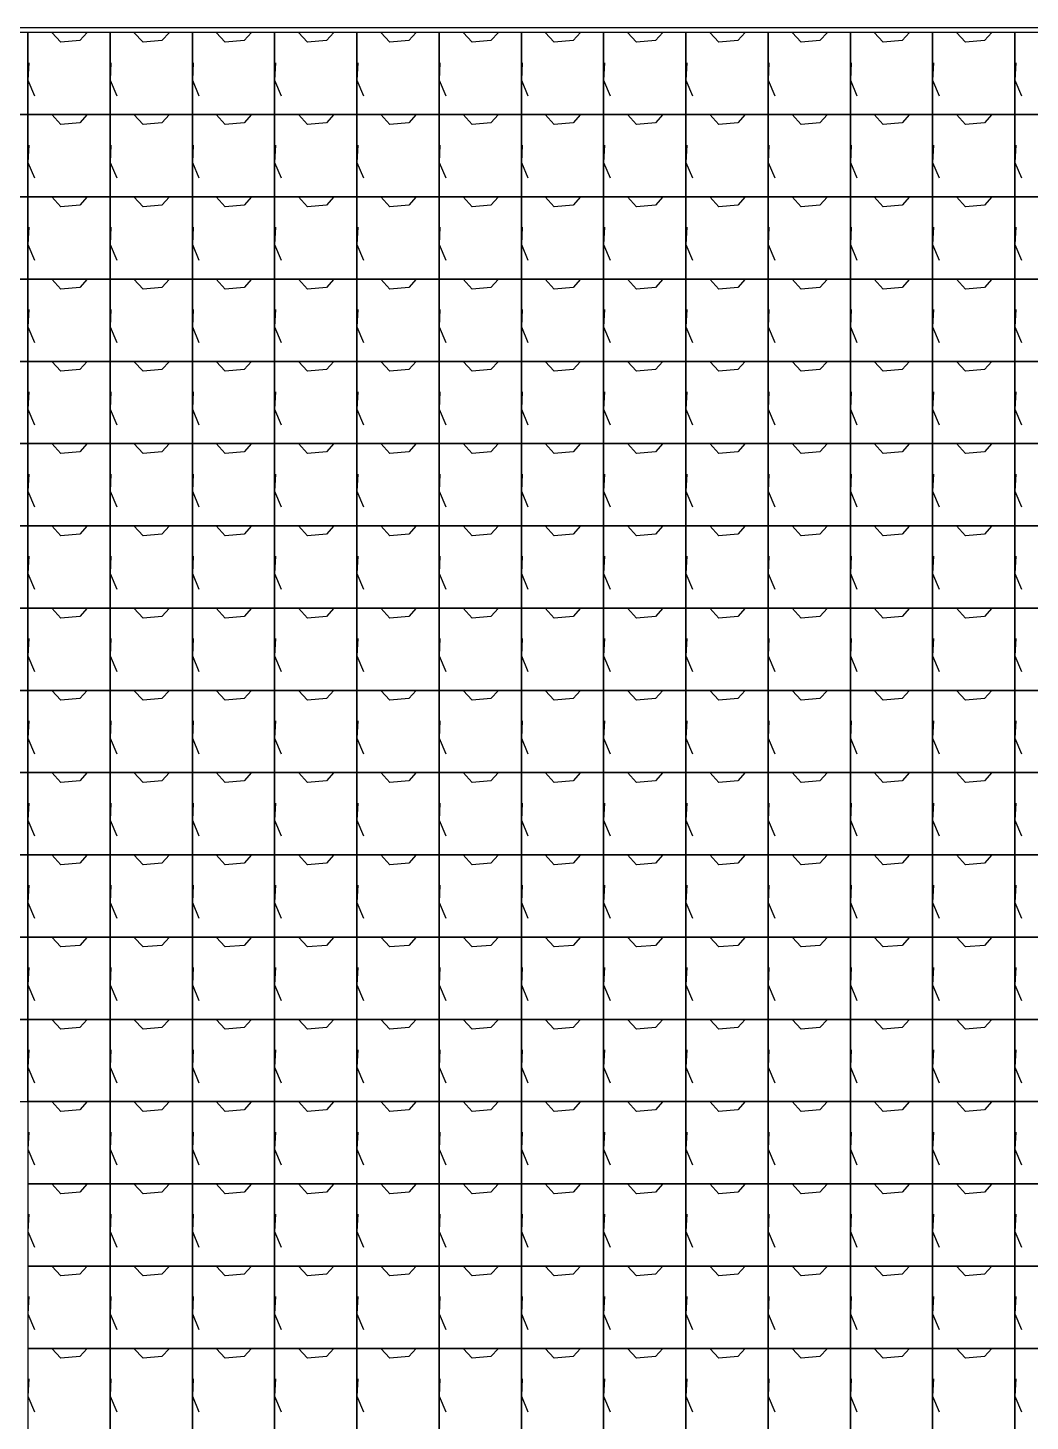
# Model space of a CAD drawing. Header units: inches. Extents: x 0 to 2763, y 0 to 1500.
# Drawn here: x 177.8 to 487.3, y 1069.7 to 1500 of the extents above; entities that cross this region are included whole.
import ezdxf

# ---------------------------------------------------------------- set-up
doc = ezdxf.new("R2010")
doc.units = ezdxf.units.IN
doc.header["$MEASUREMENT"] = 0

# ---------------------------------------------------------------- blocks, each defined once
blk = doc.blocks.new('*U1')
at = {"color": 254, "true_color": 0xfeeab9}
blk.add_lwpolyline([(-12.7, -12.7), (12.7, -12.7), (12.7, 12.7), (-12.7, 12.7), (-12.7, -12.7)], dxfattribs=at)
blk = doc.blocks.new('*U2')
at = {"color": 0, "linetype": 'ByBlock', "lineweight": -2, "transparency": 16777216}
for p in [(152.4, 1473.2), (177.8, 1473.2), (203.2, 1473.2), (228.6, 1473.2), (254, 1473.2), (279.4, 1473.2), (304.8, 1473.2), (330.2, 1473.2), (355.6, 1473.2), (381, 1473.2), (406.4, 1473.2), (431.8, 1473.2), (457.2, 1473.2), (482.6, 1473.2), (152.4, 1447.8), (177.8, 1447.8), (203.2, 1447.8), (228.6, 1447.8), (254, 1447.8), (279.4, 1447.8), (304.8, 1447.8), (330.2, 1447.8), (355.6, 1447.8), (381, 1447.8), (406.4, 1447.8), (431.8, 1447.8), (457.2, 1447.8), (482.6, 1447.8), (152.4, 1422.4), (177.8, 1422.4), (203.2, 1422.4), (228.6, 1422.4), (254, 1422.4), (279.4, 1422.4), (304.8, 1422.4), (330.2, 1422.4), (355.6, 1422.4), (381, 1422.4), (406.4, 1422.4), (431.8, 1422.4), (457.2, 1422.4), (482.6, 1422.4), (152.4, 1397), (177.8, 1397), (203.2, 1397), (228.6, 1397), (254, 1397), (279.4, 1397), (304.8, 1397), (330.2, 1397), (355.6, 1397), (381, 1397), (406.4, 1397), (431.8, 1397), (457.2, 1397), (482.6, 1397), (152.4, 1371.6), (177.8, 1371.6), (203.2, 1371.6), (228.6, 1371.6), (254, 1371.6), (279.4, 1371.6), (304.8, 1371.6), (330.2, 1371.6), (355.6, 1371.6), (381, 1371.6), (406.4, 1371.6), (431.8, 1371.6), (457.2, 1371.6), (482.6, 1371.6), (152.4, 1346.2), (177.8, 1346.2), (203.2, 1346.2), (228.6, 1346.2), (254, 1346.2), (279.4, 1346.2), (304.8, 1346.2), (330.2, 1346.2), (355.6, 1346.2), (381, 1346.2), (406.4, 1346.2), (431.8, 1346.2), (457.2, 1346.2), (482.6, 1346.2), (152.4, 1320.8), (177.8, 1320.8), (203.2, 1320.8), (228.6, 1320.8), (254, 1320.8), (279.4, 1320.8), (304.8, 1320.8), (330.2, 1320.8), (355.6, 1320.8), (381, 1320.8), (406.4, 1320.8), (431.8, 1320.8), (457.2, 1320.8), (482.6, 1320.8), (152.4, 1295.4), (177.8, 1295.4), (203.2, 1295.4), (228.6, 1295.4), (254, 1295.4), (279.4, 1295.4), (304.8, 1295.4), (330.2, 1295.4), (355.6, 1295.4), (381, 1295.4), (406.4, 1295.4), (431.8, 1295.4), (457.2, 1295.4), (482.6, 1295.4), (152.4, 1270), (177.8, 1270), (203.2, 1270), (228.6, 1270), (254, 1270), (279.4, 1270), (304.8, 1270), (330.2, 1270), (355.6, 1270), (381, 1270), (406.4, 1270), (431.8, 1270), (457.2, 1270), (482.6, 1270), (152.4, 1244.6), (177.8, 1244.6), (203.2, 1244.6), (228.6, 1244.6), (254, 1244.6), (279.4, 1244.6), (304.8, 1244.6), (330.2, 1244.6), (355.6, 1244.6), (381, 1244.6), (406.4, 1244.6), (431.8, 1244.6), (457.2, 1244.6), (482.6, 1244.6), (152.4, 1219.2), (177.8, 1219.2), (203.2, 1219.2), (228.6, 1219.2), (254, 1219.2), (279.4, 1219.2), (304.8, 1219.2), (330.2, 1219.2), (355.6, 1219.2), (381, 1219.2), (406.4, 1219.2), (431.8, 1219.2), (457.2, 1219.2), (482.6, 1219.2), (152.4, 1193.8), (177.8, 1193.8), (203.2, 1193.8), (228.6, 1193.8), (254, 1193.8), (279.4, 1193.8), (304.8, 1193.8), (330.2, 1193.8), (355.6, 1193.8), (381, 1193.8), (406.4, 1193.8), (431.8, 1193.8), (457.2, 1193.8), (482.6, 1193.8), (152.4, 1168.4), (177.8, 1168.4), (203.2, 1168.4), (228.6, 1168.4), (254, 1168.4), (279.4, 1168.4), (304.8, 1168.4), (330.2, 1168.4), (355.6, 1168.4), (381, 1168.4), (406.4, 1168.4), (431.8, 1168.4), (457.2, 1168.4), (482.6, 1168.4), (177.8, 1143), (203.2, 1143), (228.6, 1143), (254, 1143), (279.4, 1143), (304.8, 1143), (330.2, 1143), (355.6, 1143), (381, 1143), (406.4, 1143), (431.8, 1143), (457.2, 1143), (482.6, 1143), (177.8, 1117.6), (203.2, 1117.6), (228.6, 1117.6), (254, 1117.6), (279.4, 1117.6), (304.8, 1117.6), (330.2, 1117.6), (355.6, 1117.6), (381, 1117.6), (406.4, 1117.6), (431.8, 1117.6), (457.2, 1117.6), (482.6, 1117.6), (177.8, 1092.2), (203.2, 1092.2), (228.6, 1092.2), (254, 1092.2), (279.4, 1092.2), (304.8, 1092.2), (330.2, 1092.2), (355.6, 1092.2), (381, 1092.2), (406.4, 1092.2), (431.8, 1092.2), (457.2, 1092.2), (482.6, 1092.2), (177.8, 1066.8), (203.2, 1066.8), (228.6, 1066.8), (254, 1066.8), (279.4, 1066.8), (304.8, 1066.8), (330.2, 1066.8), (355.6, 1066.8), (381, 1066.8), (406.4, 1066.8), (431.8, 1066.8), (457.2, 1066.8), (482.6, 1066.8)]:
    blk.add_blockref('*U1', p, dxfattribs=at)

msp = doc.modelspace()

# ---------------------------------------------------------------- linework, layer by layer
at = {"linetype": 'Continuous'}
for p, q in [((187.96, 1495.55), (185.17, 1498.6)), ((196.09, 1498.6), (193.8, 1496.06)), ((213.36, 1495.55), (210.57, 1498.6)), ((221.49, 1498.6), (219.2, 1496.06)), ((238.76, 1495.55), (235.97, 1498.6)), ((246.89, 1498.6), (244.6, 1496.06)), ((264.16, 1495.55), (261.37, 1498.6)), ((272.29, 1498.6), (270, 1496.06)), ((289.56, 1495.55), (286.77, 1498.6)), ((297.69, 1498.6), (295.4, 1496.06)), ((314.96, 1495.55), (312.17, 1498.6)), ((323.09, 1498.6), (320.8, 1496.06)), ((340.36, 1495.55), (337.57, 1498.6)), ((348.49, 1498.6), (346.2, 1496.06)), ((365.76, 1495.55), (362.97, 1498.6)), ((373.89, 1498.6), (371.6, 1496.06)), ((391.16, 1495.55), (388.37, 1498.6)), ((399.29, 1498.6), (397, 1496.06)), ((416.56, 1495.55), (413.77, 1498.6)), ((424.69, 1498.6), (422.4, 1496.06)), ((441.96, 1495.55), (439.17, 1498.6)), ((450.09, 1498.6), (447.8, 1496.06)), ((467.36, 1495.55), (464.57, 1498.6)), ((475.49, 1498.6), (473.2, 1496.06)), ((193.8, 1496.06), (187.96, 1495.55)), ((219.2, 1496.06), (213.36, 1495.55)), ((244.6, 1496.06), (238.76, 1495.55)), ((270, 1496.06), (264.16, 1495.55)), ((295.4, 1496.06), (289.56, 1495.55)), ((320.8, 1496.06), (314.96, 1495.55)), ((346.2, 1496.06), (340.36, 1495.55)), ((371.6, 1496.06), (365.76, 1495.55)), ((397, 1496.06), (391.16, 1495.55)), ((422.4, 1496.06), (416.56, 1495.55)), ((447.8, 1496.06), (441.96, 1495.55)), ((473.2, 1496.06), (467.36, 1495.55)), ((178.05, 1489.2), (177.8, 1483.87)), ((203.45, 1489.2), (203.2, 1483.87)), ((228.85, 1489.2), (228.6, 1483.87)), ((254.25, 1489.2), (254, 1483.87)), ((279.65, 1489.2), (279.4, 1483.87)), ((305.05, 1489.2), (304.8, 1483.87)), ((330.45, 1489.2), (330.2, 1483.87)), ((355.85, 1489.2), (355.6, 1483.87)), ((381.25, 1489.2), (381, 1483.87)), ((406.65, 1489.2), (406.4, 1483.87)), ((432.05, 1489.2), (431.8, 1483.87)), ((457.45, 1489.2), (457.2, 1483.87)), ((482.85, 1489.2), (482.6, 1483.87)), ((177.8, 1483.87), (179.83, 1479.04)), ((203.2, 1483.87), (205.23, 1479.04)), ((228.6, 1483.87), (230.63, 1479.04)), ((254, 1483.87), (256.03, 1479.04)), ((279.4, 1483.87), (281.43, 1479.04)), ((304.8, 1483.87), (306.83, 1479.04)), ((330.2, 1483.87), (332.23, 1479.04)), ((355.6, 1483.87), (357.63, 1479.04)), ((381, 1483.87), (383.03, 1479.04)), ((406.4, 1483.87), (408.43, 1479.04)), ((431.8, 1483.87), (433.83, 1479.04)), ((457.2, 1483.87), (459.23, 1479.04)), ((482.6, 1483.87), (484.63, 1479.04)), ((187.96, 1470.15), (185.17, 1473.2)), ((196.09, 1473.2), (193.8, 1470.66)), ((213.36, 1470.15), (210.57, 1473.2)), ((221.49, 1473.2), (219.2, 1470.66)), ((238.76, 1470.15), (235.97, 1473.2)), ((246.89, 1473.2), (244.6, 1470.66)), ((264.16, 1470.15), (261.37, 1473.2)), ((272.29, 1473.2), (270, 1470.66)), ((289.56, 1470.15), (286.77, 1473.2)), ((297.69, 1473.2), (295.4, 1470.66)), ((314.96, 1470.15), (312.17, 1473.2)), ((323.09, 1473.2), (320.8, 1470.66)), ((340.36, 1470.15), (337.57, 1473.2)), ((348.49, 1473.2), (346.2, 1470.66)), ((365.76, 1470.15), (362.97, 1473.2)), ((373.89, 1473.2), (371.6, 1470.66)), ((391.16, 1470.15), (388.37, 1473.2)), ((399.29, 1473.2), (397, 1470.66)), ((416.56, 1470.15), (413.77, 1473.2)), ((424.69, 1473.2), (422.4, 1470.66)), ((441.96, 1470.15), (439.17, 1473.2)), ((450.09, 1473.2), (447.8, 1470.66)), ((467.36, 1470.15), (464.57, 1473.2)), ((475.49, 1473.2), (473.2, 1470.66)), ((193.8, 1470.66), (187.96, 1470.15)), ((219.2, 1470.66), (213.36, 1470.15)), ((244.6, 1470.66), (238.76, 1470.15)), ((270, 1470.66), (264.16, 1470.15)), ((295.4, 1470.66), (289.56, 1470.15)), ((320.8, 1470.66), (314.96, 1470.15)), ((346.2, 1470.66), (340.36, 1470.15)), ((371.6, 1470.66), (365.76, 1470.15)), ((397, 1470.66), (391.16, 1470.15)), ((422.4, 1470.66), (416.56, 1470.15)), ((447.8, 1470.66), (441.96, 1470.15)), ((473.2, 1470.66), (467.36, 1470.15)), ((178.05, 1463.8), (177.8, 1458.47)), ((203.45, 1463.8), (203.2, 1458.47)), ((228.85, 1463.8), (228.6, 1458.47)), ((254.25, 1463.8), (254, 1458.47)), ((279.65, 1463.8), (279.4, 1458.47)), ((305.05, 1463.8), (304.8, 1458.47)), ((330.45, 1463.8), (330.2, 1458.47)), ((355.85, 1463.8), (355.6, 1458.47)), ((381.25, 1463.8), (381, 1458.47)), ((406.65, 1463.8), (406.4, 1458.47)), ((432.05, 1463.8), (431.8, 1458.47)), ((457.45, 1463.8), (457.2, 1458.47)), ((482.85, 1463.8), (482.6, 1458.47)), ((177.8, 1458.47), (179.83, 1453.64)), ((203.2, 1458.47), (205.23, 1453.64)), ((228.6, 1458.47), (230.63, 1453.64)), ((254, 1458.47), (256.03, 1453.64)), ((279.4, 1458.47), (281.43, 1453.64)), ((304.8, 1458.47), (306.83, 1453.64)), ((330.2, 1458.47), (332.23, 1453.64)), ((355.6, 1458.47), (357.63, 1453.64)), ((381, 1458.47), (383.03, 1453.64)), ((406.4, 1458.47), (408.43, 1453.64)), ((431.8, 1458.47), (433.83, 1453.64)), ((457.2, 1458.47), (459.23, 1453.64)), ((482.6, 1458.47), (484.63, 1453.64)), ((187.96, 1444.75), (185.17, 1447.8)), ((196.09, 1447.8), (193.8, 1445.26)), ((213.36, 1444.75), (210.57, 1447.8)), ((221.49, 1447.8), (219.2, 1445.26)), ((238.76, 1444.75), (235.97, 1447.8)), ((246.89, 1447.8), (244.6, 1445.26)), ((264.16, 1444.75), (261.37, 1447.8)), ((272.29, 1447.8), (270, 1445.26)), ((289.56, 1444.75), (286.77, 1447.8)), ((297.69, 1447.8), (295.4, 1445.26)), ((314.96, 1444.75), (312.17, 1447.8)), ((323.09, 1447.8), (320.8, 1445.26)), ((340.36, 1444.75), (337.57, 1447.8)), ((348.49, 1447.8), (346.2, 1445.26)), ((365.76, 1444.75), (362.97, 1447.8)), ((373.89, 1447.8), (371.6, 1445.26)), ((391.16, 1444.75), (388.37, 1447.8)), ((399.29, 1447.8), (397, 1445.26)), ((416.56, 1444.75), (413.77, 1447.8)), ((424.69, 1447.8), (422.4, 1445.26)), ((441.96, 1444.75), (439.17, 1447.8)), ((450.09, 1447.8), (447.8, 1445.26)), ((467.36, 1444.75), (464.57, 1447.8)), ((475.49, 1447.8), (473.2, 1445.26)), ((193.8, 1445.26), (187.96, 1444.75)), ((219.2, 1445.26), (213.36, 1444.75)), ((244.6, 1445.26), (238.76, 1444.75)), ((270, 1445.26), (264.16, 1444.75)), ((295.4, 1445.26), (289.56, 1444.75)), ((320.8, 1445.26), (314.96, 1444.75)), ((346.2, 1445.26), (340.36, 1444.75)), ((371.6, 1445.26), (365.76, 1444.75)), ((397, 1445.26), (391.16, 1444.75)), ((422.4, 1445.26), (416.56, 1444.75)), ((447.8, 1445.26), (441.96, 1444.75)), ((473.2, 1445.26), (467.36, 1444.75)), ((178.05, 1438.4), (177.8, 1433.07)), ((203.45, 1438.4), (203.2, 1433.07)), ((228.85, 1438.4), (228.6, 1433.07)), ((254.25, 1438.4), (254, 1433.07)), ((279.65, 1438.4), (279.4, 1433.07)), ((305.05, 1438.4), (304.8, 1433.07)), ((330.45, 1438.4), (330.2, 1433.07)), ((355.85, 1438.4), (355.6, 1433.07)), ((381.25, 1438.4), (381, 1433.07)), ((406.65, 1438.4), (406.4, 1433.07)), ((432.05, 1438.4), (431.8, 1433.07)), ((457.45, 1438.4), (457.2, 1433.07)), ((482.85, 1438.4), (482.6, 1433.07)), ((177.8, 1433.07), (179.83, 1428.24)), ((203.2, 1433.07), (205.23, 1428.24)), ((228.6, 1433.07), (230.63, 1428.24)), ((254, 1433.07), (256.03, 1428.24)), ((279.4, 1433.07), (281.43, 1428.24)), ((304.8, 1433.07), (306.83, 1428.24)), ((330.2, 1433.07), (332.23, 1428.24)), ((355.6, 1433.07), (357.63, 1428.24)), ((381, 1433.07), (383.03, 1428.24)), ((406.4, 1433.07), (408.43, 1428.24)), ((431.8, 1433.07), (433.83, 1428.24)), ((457.2, 1433.07), (459.23, 1428.24)), ((482.6, 1433.07), (484.63, 1428.24)), ((187.96, 1419.35), (185.17, 1422.4)), ((196.09, 1422.4), (193.8, 1419.86)), ((213.36, 1419.35), (210.57, 1422.4)), ((221.49, 1422.4), (219.2, 1419.86)), ((238.76, 1419.35), (235.97, 1422.4)), ((246.89, 1422.4), (244.6, 1419.86)), ((264.16, 1419.35), (261.37, 1422.4)), ((272.29, 1422.4), (270, 1419.86)), ((289.56, 1419.35), (286.77, 1422.4)), ((297.69, 1422.4), (295.4, 1419.86)), ((314.96, 1419.35), (312.17, 1422.4)), ((323.09, 1422.4), (320.8, 1419.86)), ((340.36, 1419.35), (337.57, 1422.4)), ((348.49, 1422.4), (346.2, 1419.86)), ((365.76, 1419.35), (362.97, 1422.4)), ((373.89, 1422.4), (371.6, 1419.86)), ((391.16, 1419.35), (388.37, 1422.4)), ((399.29, 1422.4), (397, 1419.86)), ((416.56, 1419.35), (413.77, 1422.4)), ((424.69, 1422.4), (422.4, 1419.86)), ((441.96, 1419.35), (439.17, 1422.4)), ((450.09, 1422.4), (447.8, 1419.86)), ((467.36, 1419.35), (464.57, 1422.4)), ((475.49, 1422.4), (473.2, 1419.86)), ((193.8, 1419.86), (187.96, 1419.35)), ((219.2, 1419.86), (213.36, 1419.35)), ((244.6, 1419.86), (238.76, 1419.35)), ((270, 1419.86), (264.16, 1419.35)), ((295.4, 1419.86), (289.56, 1419.35)), ((320.8, 1419.86), (314.96, 1419.35)), ((346.2, 1419.86), (340.36, 1419.35)), ((371.6, 1419.86), (365.76, 1419.35)), ((397, 1419.86), (391.16, 1419.35)), ((422.4, 1419.86), (416.56, 1419.35)), ((447.8, 1419.86), (441.96, 1419.35)), ((473.2, 1419.86), (467.36, 1419.35)), ((178.05, 1413), (177.8, 1407.67)), ((203.45, 1413), (203.2, 1407.67)), ((228.85, 1413), (228.6, 1407.67)), ((254.25, 1413), (254, 1407.67)), ((279.65, 1413), (279.4, 1407.67)), ((305.05, 1413), (304.8, 1407.67)), ((330.45, 1413), (330.2, 1407.67)), ((355.85, 1413), (355.6, 1407.67)), ((381.25, 1413), (381, 1407.67)), ((406.65, 1413), (406.4, 1407.67)), ((432.05, 1413), (431.8, 1407.67)), ((457.45, 1413), (457.2, 1407.67)), ((482.85, 1413), (482.6, 1407.67)), ((177.8, 1407.67), (179.83, 1402.84)), ((203.2, 1407.67), (205.23, 1402.84)), ((228.6, 1407.67), (230.63, 1402.84)), ((254, 1407.67), (256.03, 1402.84)), ((279.4, 1407.67), (281.43, 1402.84)), ((304.8, 1407.67), (306.83, 1402.84)), ((330.2, 1407.67), (332.23, 1402.84)), ((355.6, 1407.67), (357.63, 1402.84)), ((381, 1407.67), (383.03, 1402.84)), ((406.4, 1407.67), (408.43, 1402.84)), ((431.8, 1407.67), (433.83, 1402.84)), ((457.2, 1407.67), (459.23, 1402.84)), ((482.6, 1407.67), (484.63, 1402.84)), ((187.96, 1393.95), (185.17, 1397)), ((193.8, 1394.46), (187.96, 1393.95)), ((196.09, 1397), (193.8, 1394.46)), ((213.36, 1393.95), (210.57, 1397)), ((219.2, 1394.46), (213.36, 1393.95)), ((221.49, 1397), (219.2, 1394.46)), ((238.76, 1393.95), (235.97, 1397)), ((244.6, 1394.46), (238.76, 1393.95)), ((246.89, 1397), (244.6, 1394.46)), ((264.16, 1393.95), (261.37, 1397)), ((270, 1394.46), (264.16, 1393.95)), ((272.29, 1397), (270, 1394.46)), ((289.56, 1393.95), (286.77, 1397)), ((295.4, 1394.46), (289.56, 1393.95)), ((297.69, 1397), (295.4, 1394.46)), ((314.96, 1393.95), (312.17, 1397)), ((320.8, 1394.46), (314.96, 1393.95)), ((323.09, 1397), (320.8, 1394.46)), ((340.36, 1393.95), (337.57, 1397)), ((346.2, 1394.46), (340.36, 1393.95)), ((348.49, 1397), (346.2, 1394.46)), ((365.76, 1393.95), (362.97, 1397)), ((371.6, 1394.46), (365.76, 1393.95)), ((373.89, 1397), (371.6, 1394.46)), ((391.16, 1393.95), (388.37, 1397)), ((397, 1394.46), (391.16, 1393.95)), ((399.29, 1397), (397, 1394.46)), ((416.56, 1393.95), (413.77, 1397)), ((422.4, 1394.46), (416.56, 1393.95)), ((424.69, 1397), (422.4, 1394.46)), ((441.96, 1393.95), (439.17, 1397)), ((447.8, 1394.46), (441.96, 1393.95)), ((450.09, 1397), (447.8, 1394.46)), ((467.36, 1393.95), (464.57, 1397)), ((473.2, 1394.46), (467.36, 1393.95)), ((475.49, 1397), (473.2, 1394.46)), ((178.05, 1387.6), (177.8, 1382.27)), ((203.45, 1387.6), (203.2, 1382.27)), ((228.85, 1387.6), (228.6, 1382.27)), ((254.25, 1387.6), (254, 1382.27)), ((279.65, 1387.6), (279.4, 1382.27)), ((305.05, 1387.6), (304.8, 1382.27)), ((330.45, 1387.6), (330.2, 1382.27)), ((355.85, 1387.6), (355.6, 1382.27)), ((381.25, 1387.6), (381, 1382.27)), ((406.65, 1387.6), (406.4, 1382.27)), ((432.05, 1387.6), (431.8, 1382.27)), ((457.45, 1387.6), (457.2, 1382.27)), ((482.85, 1387.6), (482.6, 1382.27)), ((177.8, 1382.27), (179.83, 1377.44)), ((203.2, 1382.27), (205.23, 1377.44)), ((228.6, 1382.27), (230.63, 1377.44)), ((254, 1382.27), (256.03, 1377.44)), ((279.4, 1382.27), (281.43, 1377.44)), ((304.8, 1382.27), (306.83, 1377.44)), ((330.2, 1382.27), (332.23, 1377.44)), ((355.6, 1382.27), (357.63, 1377.44)), ((381, 1382.27), (383.03, 1377.44)), ((406.4, 1382.27), (408.43, 1377.44)), ((431.8, 1382.27), (433.83, 1377.44)), ((457.2, 1382.27), (459.23, 1377.44)), ((482.6, 1382.27), (484.63, 1377.44)), ((187.96, 1368.55), (185.17, 1371.6)), ((193.8, 1369.06), (187.96, 1368.55)), ((196.09, 1371.6), (193.8, 1369.06)), ((213.36, 1368.55), (210.57, 1371.6)), ((219.2, 1369.06), (213.36, 1368.55)), ((221.49, 1371.6), (219.2, 1369.06)), ((238.76, 1368.55), (235.97, 1371.6)), ((244.6, 1369.06), (238.76, 1368.55)), ((246.89, 1371.6), (244.6, 1369.06)), ((264.16, 1368.55), (261.37, 1371.6)), ((270, 1369.06), (264.16, 1368.55)), ((272.29, 1371.6), (270, 1369.06)), ((289.56, 1368.55), (286.77, 1371.6)), ((295.4, 1369.06), (289.56, 1368.55)), ((297.69, 1371.6), (295.4, 1369.06)), ((314.96, 1368.55), (312.17, 1371.6)), ((320.8, 1369.06), (314.96, 1368.55)), ((323.09, 1371.6), (320.8, 1369.06)), ((340.36, 1368.55), (337.57, 1371.6)), ((346.2, 1369.06), (340.36, 1368.55)), ((348.49, 1371.6), (346.2, 1369.06)), ((365.76, 1368.55), (362.97, 1371.6)), ((371.6, 1369.06), (365.76, 1368.55)), ((373.89, 1371.6), (371.6, 1369.06)), ((391.16, 1368.55), (388.37, 1371.6)), ((397, 1369.06), (391.16, 1368.55)), ((399.29, 1371.6), (397, 1369.06)), ((416.56, 1368.55), (413.77, 1371.6)), ((422.4, 1369.06), (416.56, 1368.55)), ((424.69, 1371.6), (422.4, 1369.06)), ((441.96, 1368.55), (439.17, 1371.6)), ((447.8, 1369.06), (441.96, 1368.55)), ((450.09, 1371.6), (447.8, 1369.06)), ((467.36, 1368.55), (464.57, 1371.6)), ((473.2, 1369.06), (467.36, 1368.55)), ((475.49, 1371.6), (473.2, 1369.06)), ((178.05, 1362.2), (177.8, 1356.87)), ((203.45, 1362.2), (203.2, 1356.87)), ((228.85, 1362.2), (228.6, 1356.87)), ((254.25, 1362.2), (254, 1356.87)), ((279.65, 1362.2), (279.4, 1356.87)), ((305.05, 1362.2), (304.8, 1356.87)), ((330.45, 1362.2), (330.2, 1356.87)), ((355.85, 1362.2), (355.6, 1356.87)), ((381.25, 1362.2), (381, 1356.87)), ((406.65, 1362.2), (406.4, 1356.87)), ((432.05, 1362.2), (431.8, 1356.87)), ((457.45, 1362.2), (457.2, 1356.87)), ((482.85, 1362.2), (482.6, 1356.87)), ((177.8, 1356.87), (179.83, 1352.04)), ((203.2, 1356.87), (205.23, 1352.04)), ((228.6, 1356.87), (230.63, 1352.04)), ((254, 1356.87), (256.03, 1352.04)), ((279.4, 1356.87), (281.43, 1352.04)), ((304.8, 1356.87), (306.83, 1352.04)), ((330.2, 1356.87), (332.23, 1352.04)), ((355.6, 1356.87), (357.63, 1352.04)), ((381, 1356.87), (383.03, 1352.04)), ((406.4, 1356.87), (408.43, 1352.04)), ((431.8, 1356.87), (433.83, 1352.04)), ((457.2, 1356.87), (459.23, 1352.04)), ((482.6, 1356.87), (484.63, 1352.04)), ((187.96, 1343.15), (185.17, 1346.2)), ((193.8, 1343.66), (187.96, 1343.15)), ((196.09, 1346.2), (193.8, 1343.66)), ((213.36, 1343.15), (210.57, 1346.2)), ((219.2, 1343.66), (213.36, 1343.15)), ((221.49, 1346.2), (219.2, 1343.66)), ((238.76, 1343.15), (235.97, 1346.2)), ((244.6, 1343.66), (238.76, 1343.15)), ((246.89, 1346.2), (244.6, 1343.66)), ((264.16, 1343.15), (261.37, 1346.2)), ((270, 1343.66), (264.16, 1343.15)), ((272.29, 1346.2), (270, 1343.66)), ((289.56, 1343.15), (286.77, 1346.2)), ((295.4, 1343.66), (289.56, 1343.15)), ((297.69, 1346.2), (295.4, 1343.66)), ((314.96, 1343.15), (312.17, 1346.2)), ((320.8, 1343.66), (314.96, 1343.15)), ((323.09, 1346.2), (320.8, 1343.66)), ((340.36, 1343.15), (337.57, 1346.2)), ((346.2, 1343.66), (340.36, 1343.15)), ((348.49, 1346.2), (346.2, 1343.66)), ((365.76, 1343.15), (362.97, 1346.2)), ((371.6, 1343.66), (365.76, 1343.15)), ((373.89, 1346.2), (371.6, 1343.66)), ((391.16, 1343.15), (388.37, 1346.2)), ((397, 1343.66), (391.16, 1343.15)), ((399.29, 1346.2), (397, 1343.66)), ((416.56, 1343.15), (413.77, 1346.2)), ((422.4, 1343.66), (416.56, 1343.15)), ((424.69, 1346.2), (422.4, 1343.66)), ((441.96, 1343.15), (439.17, 1346.2)), ((447.8, 1343.66), (441.96, 1343.15)), ((450.09, 1346.2), (447.8, 1343.66)), ((467.36, 1343.15), (464.57, 1346.2)), ((473.2, 1343.66), (467.36, 1343.15)), ((475.49, 1346.2), (473.2, 1343.66)), ((178.05, 1336.8), (177.8, 1331.47)), ((203.45, 1336.8), (203.2, 1331.47)), ((228.85, 1336.8), (228.6, 1331.47)), ((254.25, 1336.8), (254, 1331.47)), ((279.65, 1336.8), (279.4, 1331.47)), ((305.05, 1336.8), (304.8, 1331.47)), ((330.45, 1336.8), (330.2, 1331.47)), ((355.85, 1336.8), (355.6, 1331.47)), ((381.25, 1336.8), (381, 1331.47)), ((406.65, 1336.8), (406.4, 1331.47)), ((432.05, 1336.8), (431.8, 1331.47)), ((457.45, 1336.8), (457.2, 1331.47)), ((482.85, 1336.8), (482.6, 1331.47)), ((177.8, 1331.47), (179.83, 1326.64)), ((203.2, 1331.47), (205.23, 1326.64)), ((228.6, 1331.47), (230.63, 1326.64)), ((254, 1331.47), (256.03, 1326.64)), ((279.4, 1331.47), (281.43, 1326.64)), ((304.8, 1331.47), (306.83, 1326.64)), ((330.2, 1331.47), (332.23, 1326.64)), ((355.6, 1331.47), (357.63, 1326.64)), ((381, 1331.47), (383.03, 1326.64)), ((406.4, 1331.47), (408.43, 1326.64)), ((431.8, 1331.47), (433.83, 1326.64)), ((457.2, 1331.47), (459.23, 1326.64)), ((482.6, 1331.47), (484.63, 1326.64)), ((187.96, 1317.75), (185.17, 1320.8)), ((193.8, 1318.26), (187.96, 1317.75)), ((196.09, 1320.8), (193.8, 1318.26)), ((213.36, 1317.75), (210.57, 1320.8)), ((219.2, 1318.26), (213.36, 1317.75)), ((221.49, 1320.8), (219.2, 1318.26)), ((238.76, 1317.75), (235.97, 1320.8)), ((244.6, 1318.26), (238.76, 1317.75)), ((246.89, 1320.8), (244.6, 1318.26)), ((264.16, 1317.75), (261.37, 1320.8)), ((270, 1318.26), (264.16, 1317.75)), ((272.29, 1320.8), (270, 1318.26)), ((289.56, 1317.75), (286.77, 1320.8)), ((295.4, 1318.26), (289.56, 1317.75)), ((297.69, 1320.8), (295.4, 1318.26)), ((314.96, 1317.75), (312.17, 1320.8)), ((320.8, 1318.26), (314.96, 1317.75)), ((323.09, 1320.8), (320.8, 1318.26)), ((340.36, 1317.75), (337.57, 1320.8)), ((346.2, 1318.26), (340.36, 1317.75)), ((348.49, 1320.8), (346.2, 1318.26)), ((365.76, 1317.75), (362.97, 1320.8)), ((371.6, 1318.26), (365.76, 1317.75)), ((373.89, 1320.8), (371.6, 1318.26)), ((391.16, 1317.75), (388.37, 1320.8)), ((397, 1318.26), (391.16, 1317.75)), ((399.29, 1320.8), (397, 1318.26)), ((416.56, 1317.75), (413.77, 1320.8)), ((422.4, 1318.26), (416.56, 1317.75)), ((424.69, 1320.8), (422.4, 1318.26)), ((441.96, 1317.75), (439.17, 1320.8)), ((447.8, 1318.26), (441.96, 1317.75)), ((450.09, 1320.8), (447.8, 1318.26)), ((467.36, 1317.75), (464.57, 1320.8)), ((473.2, 1318.26), (467.36, 1317.75)), ((475.49, 1320.8), (473.2, 1318.26)), ((178.05, 1311.4), (177.8, 1306.07)), ((203.45, 1311.4), (203.2, 1306.07)), ((228.85, 1311.4), (228.6, 1306.07)), ((254.25, 1311.4), (254, 1306.07)), ((279.65, 1311.4), (279.4, 1306.07)), ((305.05, 1311.4), (304.8, 1306.07)), ((330.45, 1311.4), (330.2, 1306.07)), ((355.85, 1311.4), (355.6, 1306.07)), ((381.25, 1311.4), (381, 1306.07)), ((406.65, 1311.4), (406.4, 1306.07)), ((432.05, 1311.4), (431.8, 1306.07)), ((457.45, 1311.4), (457.2, 1306.07)), ((482.85, 1311.4), (482.6, 1306.07)), ((177.8, 1306.07), (179.83, 1301.24)), ((203.2, 1306.07), (205.23, 1301.24)), ((228.6, 1306.07), (230.63, 1301.24)), ((254, 1306.07), (256.03, 1301.24)), ((279.4, 1306.07), (281.43, 1301.24)), ((304.8, 1306.07), (306.83, 1301.24)), ((330.2, 1306.07), (332.23, 1301.24)), ((355.6, 1306.07), (357.63, 1301.24)), ((381, 1306.07), (383.03, 1301.24)), ((406.4, 1306.07), (408.43, 1301.24)), ((431.8, 1306.07), (433.83, 1301.24)), ((457.2, 1306.07), (459.23, 1301.24)), ((482.6, 1306.07), (484.63, 1301.24)), ((187.96, 1292.35), (185.17, 1295.4)), ((196.09, 1295.4), (193.8, 1292.86)), ((213.36, 1292.35), (210.57, 1295.4)), ((221.49, 1295.4), (219.2, 1292.86)), ((238.76, 1292.35), (235.97, 1295.4)), ((246.89, 1295.4), (244.6, 1292.86)), ((264.16, 1292.35), (261.37, 1295.4)), ((272.29, 1295.4), (270, 1292.86)), ((289.56, 1292.35), (286.77, 1295.4)), ((297.69, 1295.4), (295.4, 1292.86)), ((314.96, 1292.35), (312.17, 1295.4)), ((323.09, 1295.4), (320.8, 1292.86)), ((340.36, 1292.35), (337.57, 1295.4)), ((348.49, 1295.4), (346.2, 1292.86)), ((365.76, 1292.35), (362.97, 1295.4)), ((373.89, 1295.4), (371.6, 1292.86)), ((391.16, 1292.35), (388.37, 1295.4)), ((399.29, 1295.4), (397, 1292.86)), ((416.56, 1292.35), (413.77, 1295.4)), ((424.69, 1295.4), (422.4, 1292.86)), ((441.96, 1292.35), (439.17, 1295.4)), ((450.09, 1295.4), (447.8, 1292.86)), ((467.36, 1292.35), (464.57, 1295.4)), ((475.49, 1295.4), (473.2, 1292.86)), ((193.8, 1292.86), (187.96, 1292.35)), ((219.2, 1292.86), (213.36, 1292.35)), ((244.6, 1292.86), (238.76, 1292.35)), ((270, 1292.86), (264.16, 1292.35)), ((295.4, 1292.86), (289.56, 1292.35)), ((320.8, 1292.86), (314.96, 1292.35)), ((346.2, 1292.86), (340.36, 1292.35)), ((371.6, 1292.86), (365.76, 1292.35)), ((397, 1292.86), (391.16, 1292.35)), ((422.4, 1292.86), (416.56, 1292.35)), ((447.8, 1292.86), (441.96, 1292.35)), ((473.2, 1292.86), (467.36, 1292.35)), ((178.05, 1286), (177.8, 1280.67)), ((203.45, 1286), (203.2, 1280.67)), ((228.85, 1286), (228.6, 1280.67)), ((254.25, 1286), (254, 1280.67)), ((279.65, 1286), (279.4, 1280.67)), ((305.05, 1286), (304.8, 1280.67)), ((330.45, 1286), (330.2, 1280.67)), ((355.85, 1286), (355.6, 1280.67)), ((381.25, 1286), (381, 1280.67)), ((406.65, 1286), (406.4, 1280.67)), ((432.05, 1286), (431.8, 1280.67)), ((457.45, 1286), (457.2, 1280.67)), ((482.85, 1286), (482.6, 1280.67)), ((177.8, 1280.67), (179.83, 1275.84)), ((203.2, 1280.67), (205.23, 1275.84)), ((228.6, 1280.67), (230.63, 1275.84)), ((254, 1280.67), (256.03, 1275.84)), ((279.4, 1280.67), (281.43, 1275.84)), ((304.8, 1280.67), (306.83, 1275.84)), ((330.2, 1280.67), (332.23, 1275.84)), ((355.6, 1280.67), (357.63, 1275.84)), ((381, 1280.67), (383.03, 1275.84)), ((406.4, 1280.67), (408.43, 1275.84)), ((431.8, 1280.67), (433.83, 1275.84)), ((457.2, 1280.67), (459.23, 1275.84)), ((482.6, 1280.67), (484.63, 1275.84)), ((187.96, 1266.95), (185.17, 1270)), ((196.09, 1270), (193.8, 1267.46)), ((213.36, 1266.95), (210.57, 1270)), ((221.49, 1270), (219.2, 1267.46)), ((238.76, 1266.95), (235.97, 1270)), ((246.89, 1270), (244.6, 1267.46)), ((264.16, 1266.95), (261.37, 1270)), ((272.29, 1270), (270, 1267.46)), ((289.56, 1266.95), (286.77, 1270)), ((297.69, 1270), (295.4, 1267.46)), ((314.96, 1266.95), (312.17, 1270)), ((323.09, 1270), (320.8, 1267.46)), ((340.36, 1266.95), (337.57, 1270)), ((348.49, 1270), (346.2, 1267.46)), ((365.76, 1266.95), (362.97, 1270)), ((373.89, 1270), (371.6, 1267.46)), ((391.16, 1266.95), (388.37, 1270)), ((399.29, 1270), (397, 1267.46)), ((416.56, 1266.95), (413.77, 1270)), ((424.69, 1270), (422.4, 1267.46)), ((441.96, 1266.95), (439.17, 1270)), ((450.09, 1270), (447.8, 1267.46)), ((467.36, 1266.95), (464.57, 1270)), ((475.49, 1270), (473.2, 1267.46)), ((193.8, 1267.46), (187.96, 1266.95)), ((219.2, 1267.46), (213.36, 1266.95)), ((244.6, 1267.46), (238.76, 1266.95)), ((270, 1267.46), (264.16, 1266.95)), ((295.4, 1267.46), (289.56, 1266.95)), ((320.8, 1267.46), (314.96, 1266.95)), ((346.2, 1267.46), (340.36, 1266.95)), ((371.6, 1267.46), (365.76, 1266.95)), ((397, 1267.46), (391.16, 1266.95)), ((422.4, 1267.46), (416.56, 1266.95)), ((447.8, 1267.46), (441.96, 1266.95)), ((473.2, 1267.46), (467.36, 1266.95)), ((178.05, 1260.6), (177.8, 1255.27)), ((203.45, 1260.6), (203.2, 1255.27)), ((228.85, 1260.6), (228.6, 1255.27)), ((254.25, 1260.6), (254, 1255.27)), ((279.65, 1260.6), (279.4, 1255.27)), ((305.05, 1260.6), (304.8, 1255.27)), ((330.45, 1260.6), (330.2, 1255.27)), ((355.85, 1260.6), (355.6, 1255.27)), ((381.25, 1260.6), (381, 1255.27)), ((406.65, 1260.6), (406.4, 1255.27)), ((432.05, 1260.6), (431.8, 1255.27)), ((457.45, 1260.6), (457.2, 1255.27)), ((482.85, 1260.6), (482.6, 1255.27)), ((177.8, 1255.27), (179.83, 1250.44)), ((203.2, 1255.27), (205.23, 1250.44)), ((228.6, 1255.27), (230.63, 1250.44)), ((254, 1255.27), (256.03, 1250.44)), ((279.4, 1255.27), (281.43, 1250.44)), ((304.8, 1255.27), (306.83, 1250.44)), ((330.2, 1255.27), (332.23, 1250.44)), ((355.6, 1255.27), (357.63, 1250.44)), ((381, 1255.27), (383.03, 1250.44)), ((406.4, 1255.27), (408.43, 1250.44)), ((431.8, 1255.27), (433.83, 1250.44)), ((457.2, 1255.27), (459.23, 1250.44)), ((482.6, 1255.27), (484.63, 1250.44)), ((187.96, 1241.55), (185.17, 1244.6)), ((196.09, 1244.6), (193.8, 1242.06)), ((213.36, 1241.55), (210.57, 1244.6)), ((221.49, 1244.6), (219.2, 1242.06)), ((238.76, 1241.55), (235.97, 1244.6)), ((246.89, 1244.6), (244.6, 1242.06)), ((264.16, 1241.55), (261.37, 1244.6)), ((272.29, 1244.6), (270, 1242.06)), ((289.56, 1241.55), (286.77, 1244.6)), ((297.69, 1244.6), (295.4, 1242.06)), ((314.96, 1241.55), (312.17, 1244.6)), ((323.09, 1244.6), (320.8, 1242.06)), ((340.36, 1241.55), (337.57, 1244.6)), ((348.49, 1244.6), (346.2, 1242.06)), ((365.76, 1241.55), (362.97, 1244.6)), ((373.89, 1244.6), (371.6, 1242.06)), ((391.16, 1241.55), (388.37, 1244.6)), ((399.29, 1244.6), (397, 1242.06)), ((416.56, 1241.55), (413.77, 1244.6)), ((424.69, 1244.6), (422.4, 1242.06)), ((441.96, 1241.55), (439.17, 1244.6)), ((450.09, 1244.6), (447.8, 1242.06)), ((467.36, 1241.55), (464.57, 1244.6)), ((475.49, 1244.6), (473.2, 1242.06)), ((193.8, 1242.06), (187.96, 1241.55)), ((219.2, 1242.06), (213.36, 1241.55)), ((244.6, 1242.06), (238.76, 1241.55)), ((270, 1242.06), (264.16, 1241.55)), ((295.4, 1242.06), (289.56, 1241.55)), ((320.8, 1242.06), (314.96, 1241.55)), ((346.2, 1242.06), (340.36, 1241.55)), ((371.6, 1242.06), (365.76, 1241.55)), ((397, 1242.06), (391.16, 1241.55)), ((422.4, 1242.06), (416.56, 1241.55)), ((447.8, 1242.06), (441.96, 1241.55)), ((473.2, 1242.06), (467.36, 1241.55)), ((178.05, 1235.2), (177.8, 1229.87)), ((203.45, 1235.2), (203.2, 1229.87)), ((228.85, 1235.2), (228.6, 1229.87)), ((254.25, 1235.2), (254, 1229.87)), ((279.65, 1235.2), (279.4, 1229.87)), ((305.05, 1235.2), (304.8, 1229.87)), ((330.45, 1235.2), (330.2, 1229.87)), ((355.85, 1235.2), (355.6, 1229.87)), ((381.25, 1235.2), (381, 1229.87)), ((406.65, 1235.2), (406.4, 1229.87)), ((432.05, 1235.2), (431.8, 1229.87)), ((457.45, 1235.2), (457.2, 1229.87)), ((482.85, 1235.2), (482.6, 1229.87)), ((177.8, 1229.87), (179.83, 1225.04)), ((203.2, 1229.87), (205.23, 1225.04)), ((228.6, 1229.87), (230.63, 1225.04)), ((254, 1229.87), (256.03, 1225.04)), ((279.4, 1229.87), (281.43, 1225.04)), ((304.8, 1229.87), (306.83, 1225.04)), ((330.2, 1229.87), (332.23, 1225.04)), ((355.6, 1229.87), (357.63, 1225.04)), ((381, 1229.87), (383.03, 1225.04)), ((406.4, 1229.87), (408.43, 1225.04)), ((431.8, 1229.87), (433.83, 1225.04)), ((457.2, 1229.87), (459.23, 1225.04)), ((482.6, 1229.87), (484.63, 1225.04)), ((187.96, 1216.15), (185.17, 1219.2)), ((196.09, 1219.2), (193.8, 1216.66)), ((213.36, 1216.15), (210.57, 1219.2)), ((221.49, 1219.2), (219.2, 1216.66)), ((238.76, 1216.15), (235.97, 1219.2)), ((246.89, 1219.2), (244.6, 1216.66)), ((264.16, 1216.15), (261.37, 1219.2)), ((272.29, 1219.2), (270, 1216.66)), ((289.56, 1216.15), (286.77, 1219.2)), ((297.69, 1219.2), (295.4, 1216.66)), ((314.96, 1216.15), (312.17, 1219.2)), ((323.09, 1219.2), (320.8, 1216.66)), ((340.36, 1216.15), (337.57, 1219.2)), ((348.49, 1219.2), (346.2, 1216.66)), ((365.76, 1216.15), (362.97, 1219.2)), ((373.89, 1219.2), (371.6, 1216.66)), ((391.16, 1216.15), (388.37, 1219.2)), ((399.29, 1219.2), (397, 1216.66)), ((416.56, 1216.15), (413.77, 1219.2)), ((424.69, 1219.2), (422.4, 1216.66)), ((441.96, 1216.15), (439.17, 1219.2)), ((450.09, 1219.2), (447.8, 1216.66)), ((467.36, 1216.15), (464.57, 1219.2)), ((475.49, 1219.2), (473.2, 1216.66)), ((193.8, 1216.66), (187.96, 1216.15)), ((219.2, 1216.66), (213.36, 1216.15)), ((244.6, 1216.66), (238.76, 1216.15)), ((270, 1216.66), (264.16, 1216.15)), ((295.4, 1216.66), (289.56, 1216.15)), ((320.8, 1216.66), (314.96, 1216.15)), ((346.2, 1216.66), (340.36, 1216.15)), ((371.6, 1216.66), (365.76, 1216.15)), ((397, 1216.66), (391.16, 1216.15)), ((422.4, 1216.66), (416.56, 1216.15)), ((447.8, 1216.66), (441.96, 1216.15)), ((473.2, 1216.66), (467.36, 1216.15)), ((178.05, 1209.8), (177.8, 1204.47)), ((203.45, 1209.8), (203.2, 1204.47)), ((228.85, 1209.8), (228.6, 1204.47)), ((254.25, 1209.8), (254, 1204.47)), ((279.65, 1209.8), (279.4, 1204.47)), ((305.05, 1209.8), (304.8, 1204.47)), ((330.45, 1209.8), (330.2, 1204.47)), ((355.85, 1209.8), (355.6, 1204.47)), ((381.25, 1209.8), (381, 1204.47)), ((406.65, 1209.8), (406.4, 1204.47)), ((432.05, 1209.8), (431.8, 1204.47)), ((457.45, 1209.8), (457.2, 1204.47)), ((482.85, 1209.8), (482.6, 1204.47)), ((177.8, 1204.47), (179.83, 1199.64)), ((203.2, 1204.47), (205.23, 1199.64)), ((228.6, 1204.47), (230.63, 1199.64)), ((254, 1204.47), (256.03, 1199.64)), ((279.4, 1204.47), (281.43, 1199.64)), ((304.8, 1204.47), (306.83, 1199.64)), ((330.2, 1204.47), (332.23, 1199.64)), ((355.6, 1204.47), (357.63, 1199.64)), ((381, 1204.47), (383.03, 1199.64)), ((406.4, 1204.47), (408.43, 1199.64)), ((431.8, 1204.47), (433.83, 1199.64)), ((457.2, 1204.47), (459.23, 1199.64)), ((482.6, 1204.47), (484.63, 1199.64)), ((187.96, 1190.75), (185.17, 1193.8)), ((196.09, 1193.8), (193.8, 1191.26)), ((213.36, 1190.75), (210.57, 1193.8)), ((221.49, 1193.8), (219.2, 1191.26)), ((238.76, 1190.75), (235.97, 1193.8)), ((246.89, 1193.8), (244.6, 1191.26)), ((264.16, 1190.75), (261.37, 1193.8)), ((272.29, 1193.8), (270, 1191.26)), ((289.56, 1190.75), (286.77, 1193.8)), ((297.69, 1193.8), (295.4, 1191.26)), ((314.96, 1190.75), (312.17, 1193.8)), ((323.09, 1193.8), (320.8, 1191.26)), ((340.36, 1190.75), (337.57, 1193.8)), ((348.49, 1193.8), (346.2, 1191.26)), ((365.76, 1190.75), (362.97, 1193.8)), ((373.89, 1193.8), (371.6, 1191.26)), ((391.16, 1190.75), (388.37, 1193.8)), ((399.29, 1193.8), (397, 1191.26)), ((416.56, 1190.75), (413.77, 1193.8)), ((424.69, 1193.8), (422.4, 1191.26)), ((441.96, 1190.75), (439.17, 1193.8)), ((450.09, 1193.8), (447.8, 1191.26)), ((467.36, 1190.75), (464.57, 1193.8)), ((475.49, 1193.8), (473.2, 1191.26)), ((193.8, 1191.26), (187.96, 1190.75)), ((219.2, 1191.26), (213.36, 1190.75)), ((244.6, 1191.26), (238.76, 1190.75)), ((270, 1191.26), (264.16, 1190.75)), ((295.4, 1191.26), (289.56, 1190.75)), ((320.8, 1191.26), (314.96, 1190.75)), ((346.2, 1191.26), (340.36, 1190.75)), ((371.6, 1191.26), (365.76, 1190.75)), ((397, 1191.26), (391.16, 1190.75)), ((422.4, 1191.26), (416.56, 1190.75)), ((447.8, 1191.26), (441.96, 1190.75)), ((473.2, 1191.26), (467.36, 1190.75)), ((178.05, 1184.4), (177.8, 1179.07)), ((203.45, 1184.4), (203.2, 1179.07)), ((228.85, 1184.4), (228.6, 1179.07)), ((254.25, 1184.4), (254, 1179.07)), ((279.65, 1184.4), (279.4, 1179.07)), ((305.05, 1184.4), (304.8, 1179.07)), ((330.45, 1184.4), (330.2, 1179.07)), ((355.85, 1184.4), (355.6, 1179.07)), ((381.25, 1184.4), (381, 1179.07)), ((406.65, 1184.4), (406.4, 1179.07)), ((432.05, 1184.4), (431.8, 1179.07)), ((457.45, 1184.4), (457.2, 1179.07)), ((482.85, 1184.4), (482.6, 1179.07)), ((177.8, 1179.07), (179.83, 1174.24)), ((203.2, 1179.07), (205.23, 1174.24)), ((228.6, 1179.07), (230.63, 1174.24)), ((254, 1179.07), (256.03, 1174.24)), ((279.4, 1179.07), (281.43, 1174.24)), ((304.8, 1179.07), (306.83, 1174.24)), ((330.2, 1179.07), (332.23, 1174.24)), ((355.6, 1179.07), (357.63, 1174.24)), ((381, 1179.07), (383.03, 1174.24)), ((406.4, 1179.07), (408.43, 1174.24)), ((431.8, 1179.07), (433.83, 1174.24)), ((457.2, 1179.07), (459.23, 1174.24)), ((482.6, 1179.07), (484.63, 1174.24)), ((187.96, 1165.35), (185.17, 1168.4)), ((196.09, 1168.4), (193.8, 1165.86)), ((213.36, 1165.35), (210.57, 1168.4)), ((221.49, 1168.4), (219.2, 1165.86)), ((238.76, 1165.35), (235.97, 1168.4)), ((246.89, 1168.4), (244.6, 1165.86)), ((264.16, 1165.35), (261.37, 1168.4)), ((272.29, 1168.4), (270, 1165.86)), ((289.56, 1165.35), (286.77, 1168.4)), ((297.69, 1168.4), (295.4, 1165.86)), ((314.96, 1165.35), (312.17, 1168.4)), ((323.09, 1168.4), (320.8, 1165.86)), ((340.36, 1165.35), (337.57, 1168.4)), ((348.49, 1168.4), (346.2, 1165.86)), ((365.76, 1165.35), (362.97, 1168.4)), ((373.89, 1168.4), (371.6, 1165.86)), ((391.16, 1165.35), (388.37, 1168.4)), ((399.29, 1168.4), (397, 1165.86)), ((416.56, 1165.35), (413.77, 1168.4)), ((424.69, 1168.4), (422.4, 1165.86)), ((441.96, 1165.35), (439.17, 1168.4)), ((450.09, 1168.4), (447.8, 1165.86)), ((467.36, 1165.35), (464.57, 1168.4)), ((475.49, 1168.4), (473.2, 1165.86)), ((193.8, 1165.86), (187.96, 1165.35)), ((219.2, 1165.86), (213.36, 1165.35)), ((244.6, 1165.86), (238.76, 1165.35)), ((270, 1165.86), (264.16, 1165.35)), ((295.4, 1165.86), (289.56, 1165.35)), ((320.8, 1165.86), (314.96, 1165.35)), ((346.2, 1165.86), (340.36, 1165.35)), ((371.6, 1165.86), (365.76, 1165.35)), ((397, 1165.86), (391.16, 1165.35)), ((422.4, 1165.86), (416.56, 1165.35)), ((447.8, 1165.86), (441.96, 1165.35)), ((473.2, 1165.86), (467.36, 1165.35)), ((178.05, 1159), (177.8, 1153.67)), ((203.45, 1159), (203.2, 1153.67)), ((228.85, 1159), (228.6, 1153.67)), ((254.25, 1159), (254, 1153.67)), ((279.65, 1159), (279.4, 1153.67)), ((305.05, 1159), (304.8, 1153.67)), ((330.45, 1159), (330.2, 1153.67)), ((355.85, 1159), (355.6, 1153.67)), ((381.25, 1159), (381, 1153.67)), ((406.65, 1159), (406.4, 1153.67)), ((432.05, 1159), (431.8, 1153.67)), ((457.45, 1159), (457.2, 1153.67)), ((482.85, 1159), (482.6, 1153.67)), ((177.8, 1153.67), (179.83, 1148.84)), ((203.2, 1153.67), (205.23, 1148.84)), ((228.6, 1153.67), (230.63, 1148.84)), ((254, 1153.67), (256.03, 1148.84)), ((279.4, 1153.67), (281.43, 1148.84)), ((304.8, 1153.67), (306.83, 1148.84)), ((330.2, 1153.67), (332.23, 1148.84)), ((355.6, 1153.67), (357.63, 1148.84)), ((381, 1153.67), (383.03, 1148.84)), ((406.4, 1153.67), (408.43, 1148.84)), ((431.8, 1153.67), (433.83, 1148.84)), ((457.2, 1153.67), (459.23, 1148.84)), ((482.6, 1153.67), (484.63, 1148.84)), ((187.96, 1139.95), (185.17, 1143)), ((193.8, 1140.46), (187.96, 1139.95)), ((196.09, 1143), (193.8, 1140.46)), ((213.36, 1139.95), (210.57, 1143)), ((219.2, 1140.46), (213.36, 1139.95)), ((221.49, 1143), (219.2, 1140.46)), ((238.76, 1139.95), (235.97, 1143)), ((244.6, 1140.46), (238.76, 1139.95)), ((246.89, 1143), (244.6, 1140.46)), ((264.16, 1139.95), (261.37, 1143)), ((270, 1140.46), (264.16, 1139.95)), ((272.29, 1143), (270, 1140.46)), ((289.56, 1139.95), (286.77, 1143)), ((295.4, 1140.46), (289.56, 1139.95)), ((297.69, 1143), (295.4, 1140.46)), ((314.96, 1139.95), (312.17, 1143)), ((320.8, 1140.46), (314.96, 1139.95)), ((323.09, 1143), (320.8, 1140.46)), ((340.36, 1139.95), (337.57, 1143)), ((346.2, 1140.46), (340.36, 1139.95)), ((348.49, 1143), (346.2, 1140.46)), ((365.76, 1139.95), (362.97, 1143)), ((371.6, 1140.46), (365.76, 1139.95)), ((373.89, 1143), (371.6, 1140.46)), ((391.16, 1139.95), (388.37, 1143)), ((397, 1140.46), (391.16, 1139.95)), ((399.29, 1143), (397, 1140.46)), ((416.56, 1139.95), (413.77, 1143)), ((422.4, 1140.46), (416.56, 1139.95)), ((424.69, 1143), (422.4, 1140.46)), ((441.96, 1139.95), (439.17, 1143)), ((447.8, 1140.46), (441.96, 1139.95)), ((450.09, 1143), (447.8, 1140.46)), ((467.36, 1139.95), (464.57, 1143)), ((473.2, 1140.46), (467.36, 1139.95)), ((475.49, 1143), (473.2, 1140.46)), ((178.05, 1133.6), (177.8, 1128.27)), ((203.45, 1133.6), (203.2, 1128.27)), ((228.85, 1133.6), (228.6, 1128.27)), ((254.25, 1133.6), (254, 1128.27)), ((279.65, 1133.6), (279.4, 1128.27)), ((305.05, 1133.6), (304.8, 1128.27)), ((330.45, 1133.6), (330.2, 1128.27)), ((355.85, 1133.6), (355.6, 1128.27)), ((381.25, 1133.6), (381, 1128.27)), ((406.65, 1133.6), (406.4, 1128.27)), ((432.05, 1133.6), (431.8, 1128.27)), ((457.45, 1133.6), (457.2, 1128.27)), ((482.85, 1133.6), (482.6, 1128.27)), ((177.8, 1128.27), (179.83, 1123.44)), ((203.2, 1128.27), (205.23, 1123.44)), ((228.6, 1128.27), (230.63, 1123.44)), ((254, 1128.27), (256.03, 1123.44)), ((279.4, 1128.27), (281.43, 1123.44)), ((304.8, 1128.27), (306.83, 1123.44)), ((330.2, 1128.27), (332.23, 1123.44)), ((355.6, 1128.27), (357.63, 1123.44)), ((381, 1128.27), (383.03, 1123.44)), ((406.4, 1128.27), (408.43, 1123.44)), ((431.8, 1128.27), (433.83, 1123.44)), ((457.2, 1128.27), (459.23, 1123.44)), ((482.6, 1128.27), (484.63, 1123.44)), ((187.96, 1114.55), (185.17, 1117.6)), ((193.8, 1115.06), (187.96, 1114.55)), ((196.09, 1117.6), (193.8, 1115.06)), ((213.36, 1114.55), (210.57, 1117.6)), ((219.2, 1115.06), (213.36, 1114.55)), ((221.49, 1117.6), (219.2, 1115.06)), ((238.76, 1114.55), (235.97, 1117.6)), ((244.6, 1115.06), (238.76, 1114.55)), ((246.89, 1117.6), (244.6, 1115.06)), ((264.16, 1114.55), (261.37, 1117.6)), ((270, 1115.06), (264.16, 1114.55)), ((272.29, 1117.6), (270, 1115.06)), ((289.56, 1114.55), (286.77, 1117.6)), ((295.4, 1115.06), (289.56, 1114.55)), ((297.69, 1117.6), (295.4, 1115.06)), ((314.96, 1114.55), (312.17, 1117.6)), ((320.8, 1115.06), (314.96, 1114.55)), ((323.09, 1117.6), (320.8, 1115.06)), ((340.36, 1114.55), (337.57, 1117.6)), ((346.2, 1115.06), (340.36, 1114.55)), ((348.49, 1117.6), (346.2, 1115.06)), ((365.76, 1114.55), (362.97, 1117.6)), ((371.6, 1115.06), (365.76, 1114.55)), ((373.89, 1117.6), (371.6, 1115.06)), ((391.16, 1114.55), (388.37, 1117.6)), ((397, 1115.06), (391.16, 1114.55)), ((399.29, 1117.6), (397, 1115.06)), ((416.56, 1114.55), (413.77, 1117.6)), ((422.4, 1115.06), (416.56, 1114.55)), ((424.69, 1117.6), (422.4, 1115.06)), ((441.96, 1114.55), (439.17, 1117.6)), ((447.8, 1115.06), (441.96, 1114.55)), ((450.09, 1117.6), (447.8, 1115.06)), ((467.36, 1114.55), (464.57, 1117.6)), ((473.2, 1115.06), (467.36, 1114.55)), ((475.49, 1117.6), (473.2, 1115.06)), ((178.05, 1108.2), (177.8, 1102.87)), ((203.45, 1108.2), (203.2, 1102.87)), ((228.85, 1108.2), (228.6, 1102.87)), ((254.25, 1108.2), (254, 1102.87)), ((279.65, 1108.2), (279.4, 1102.87)), ((305.05, 1108.2), (304.8, 1102.87)), ((330.45, 1108.2), (330.2, 1102.87)), ((355.85, 1108.2), (355.6, 1102.87)), ((381.25, 1108.2), (381, 1102.87)), ((406.65, 1108.2), (406.4, 1102.87)), ((432.05, 1108.2), (431.8, 1102.87)), ((457.45, 1108.2), (457.2, 1102.87)), ((482.85, 1108.2), (482.6, 1102.87)), ((177.8, 1102.87), (179.83, 1098.04)), ((203.2, 1102.87), (205.23, 1098.04)), ((228.6, 1102.87), (230.63, 1098.04)), ((254, 1102.87), (256.03, 1098.04)), ((279.4, 1102.87), (281.43, 1098.04)), ((304.8, 1102.87), (306.83, 1098.04)), ((330.2, 1102.87), (332.23, 1098.04)), ((355.6, 1102.87), (357.63, 1098.04)), ((381, 1102.87), (383.03, 1098.04)), ((406.4, 1102.87), (408.43, 1098.04)), ((431.8, 1102.87), (433.83, 1098.04)), ((457.2, 1102.87), (459.23, 1098.04)), ((482.6, 1102.87), (484.63, 1098.04)), ((187.96, 1089.15), (185.17, 1092.2)), ((193.8, 1089.66), (187.96, 1089.15)), ((196.09, 1092.2), (193.8, 1089.66)), ((213.36, 1089.15), (210.57, 1092.2)), ((219.2, 1089.66), (213.36, 1089.15)), ((221.49, 1092.2), (219.2, 1089.66)), ((238.76, 1089.15), (235.97, 1092.2)), ((244.6, 1089.66), (238.76, 1089.15)), ((246.89, 1092.2), (244.6, 1089.66)), ((264.16, 1089.15), (261.37, 1092.2)), ((270, 1089.66), (264.16, 1089.15)), ((272.29, 1092.2), (270, 1089.66)), ((289.56, 1089.15), (286.77, 1092.2)), ((295.4, 1089.66), (289.56, 1089.15)), ((297.69, 1092.2), (295.4, 1089.66)), ((314.96, 1089.15), (312.17, 1092.2)), ((320.8, 1089.66), (314.96, 1089.15)), ((323.09, 1092.2), (320.8, 1089.66)), ((340.36, 1089.15), (337.57, 1092.2)), ((346.2, 1089.66), (340.36, 1089.15)), ((348.49, 1092.2), (346.2, 1089.66)), ((365.76, 1089.15), (362.97, 1092.2)), ((371.6, 1089.66), (365.76, 1089.15)), ((373.89, 1092.2), (371.6, 1089.66)), ((391.16, 1089.15), (388.37, 1092.2)), ((397, 1089.66), (391.16, 1089.15)), ((399.29, 1092.2), (397, 1089.66)), ((416.56, 1089.15), (413.77, 1092.2)), ((422.4, 1089.66), (416.56, 1089.15)), ((424.69, 1092.2), (422.4, 1089.66)), ((441.96, 1089.15), (439.17, 1092.2)), ((447.8, 1089.66), (441.96, 1089.15)), ((450.09, 1092.2), (447.8, 1089.66)), ((467.36, 1089.15), (464.57, 1092.2)), ((473.2, 1089.66), (467.36, 1089.15)), ((475.49, 1092.2), (473.2, 1089.66)), ((178.05, 1082.8), (177.8, 1077.47)), ((203.45, 1082.8), (203.2, 1077.47)), ((228.85, 1082.8), (228.6, 1077.47)), ((254.25, 1082.8), (254, 1077.47)), ((279.65, 1082.8), (279.4, 1077.47)), ((305.05, 1082.8), (304.8, 1077.47)), ((330.45, 1082.8), (330.2, 1077.47)), ((355.85, 1082.8), (355.6, 1077.47)), ((381.25, 1082.8), (381, 1077.47)), ((406.65, 1082.8), (406.4, 1077.47)), ((432.05, 1082.8), (431.8, 1077.47)), ((457.45, 1082.8), (457.2, 1077.47)), ((482.85, 1082.8), (482.6, 1077.47)), ((177.8, 1077.47), (179.83, 1072.64)), ((203.2, 1077.47), (205.23, 1072.64)), ((228.6, 1077.47), (230.63, 1072.64)), ((254, 1077.47), (256.03, 1072.64)), ((279.4, 1077.47), (281.43, 1072.64)), ((304.8, 1077.47), (306.83, 1072.64)), ((330.2, 1077.47), (332.23, 1072.64)), ((355.6, 1077.47), (357.63, 1072.64)), ((381, 1077.47), (383.03, 1072.64)), ((406.4, 1077.47), (408.43, 1072.64)), ((431.8, 1077.47), (433.83, 1072.64)), ((457.2, 1077.47), (459.23, 1072.64)), ((482.6, 1077.47), (484.63, 1072.64))]:
    msp.add_line(p, q, dxfattribs=at)
msp.add_lwpolyline([(0, 0), (1500, 0), (1500, 1500), (0, 1500)], close=True)

# ---------------------------------------------------------------- block references
msp.add_blockref('*U2', (12.7, 12.7))

doc.saveas('drawing.dxf')
